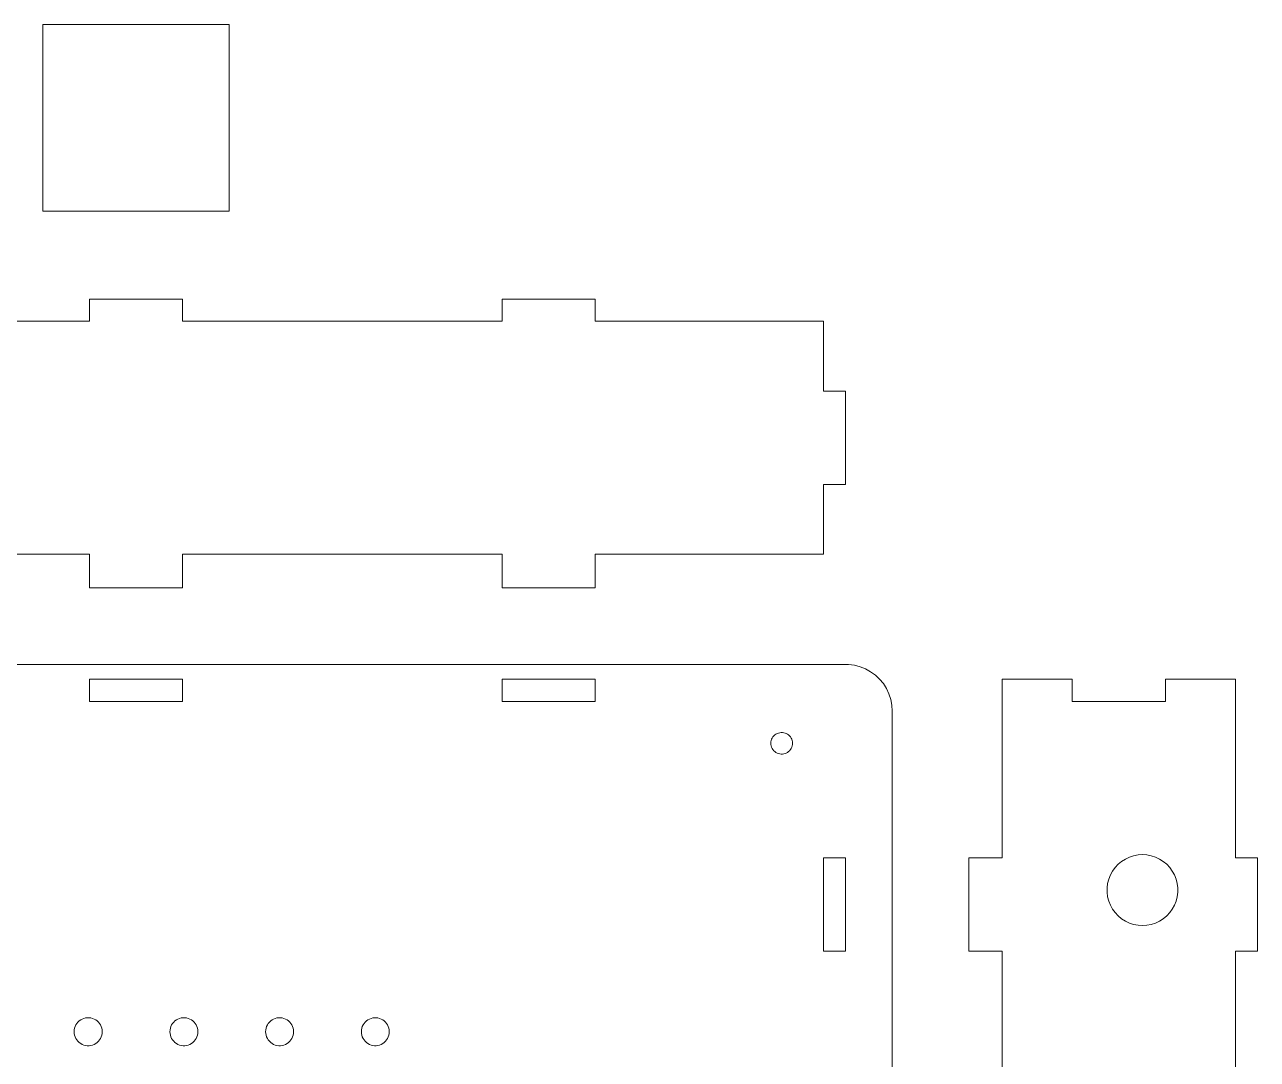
# Model space of a CAD drawing. Header units: inches. Extents: x -153 to 153, y -129 to 166.
# Drawn here: x -15.2 to 152.8, y 24.9 to 165.9 of the extents above; entities that cross this region are included whole.
import ezdxf

# ---------------------------------------------------------------- set-up
doc = ezdxf.new("R2010")
doc.units = ezdxf.units.IN
doc.layers.get('0').update_dxf_attribs({"linetype": 'CONTINUOUS', "lineweight": 0})

msp = doc.modelspace()

# ---------------------------------------------------------------- linework, layer by layer
for p, q in [((-12.7, 140.509), (-12.7, 165.909)), ((-12.7, 165.909), (12.7, 165.909)), ((12.7, 165.909), (12.7, 140.509)), ((12.7, 140.509), (-12.7, 140.509)), ((-6.35, 125.509), (-6.35, 128.509)), ((-6.35, 128.509), (6.35, 128.509)), ((6.35, 128.509), (6.35, 125.509)), ((49.879, 125.509), (49.879, 128.509)), ((49.879, 128.509), (62.579, 128.509)), ((62.579, 128.509), (62.579, 125.509)), ((-49.879, 125.509), (-6.35, 125.509)), ((6.35, 125.509), (49.879, 125.509)), ((62.579, 125.509), (93.715, 125.509)), ((93.715, 125.509), (93.715, 115.978)), ((93.715, 115.978), (96.715, 115.978)), ((96.715, 115.978), (96.715, 103.278)), ((96.715, 103.278), (93.715, 103.278)), ((93.715, 103.278), (93.715, 93.747)), ((-6.35, 93.747), (-49.879, 93.747)), ((-6.35, 89.197), (-6.35, 93.747)), ((49.879, 93.747), (6.35, 93.747)), ((6.35, 93.747), (6.35, 89.197)), ((49.879, 89.197), (49.879, 93.747)), ((93.715, 93.747), (62.579, 93.747)), ((62.579, 93.747), (62.579, 89.197)), ((6.35, 89.197), (-6.35, 89.197)), ((62.579, 89.197), (49.879, 89.197)), ((-96.715, 78.747), (96.715, 78.747)), ((96.715, 78.747), (96.715, 78.734)), ((96.715, 78.734), (97.113, 78.734)), ((97.113, 78.734), (97.904, 78.634)), ((97.904, 78.634), (98.677, 78.436)), ((98.677, 78.436), (99.418, 78.142)), ((99.418, 78.142), (100.117, 77.758)), ((100.117, 77.758), (100.762, 77.289)), ((100.762, 77.289), (101.344, 76.743)), ((-6.35, 73.715), (-6.35, 76.715)), ((-6.35, 76.715), (6.35, 76.715)), ((6.35, 76.715), (6.35, 73.715)), ((49.879, 73.715), (49.879, 76.715)), ((49.879, 76.715), (62.579, 76.715)), ((62.579, 76.715), (62.579, 73.715)), ((101.344, 76.743), (101.852, 76.129)), ((101.852, 76.129), (102.279, 75.456)), ((118.065, 52.379), (118.065, 76.715)), ((118.065, 76.715), (127.596, 76.715)), ((127.596, 76.715), (127.596, 73.715)), ((140.296, 73.715), (140.296, 76.715)), ((140.296, 76.715), (149.827, 76.715)), ((149.827, 76.715), (149.827, 52.379)), ((102.279, 75.456), (102.619, 74.734)), ((102.619, 74.734), (102.865, 73.976)), ((102.865, 73.976), (103.014, 73.192)), ((6.35, 73.715), (-6.35, 73.715)), ((62.579, 73.715), (49.879, 73.715)), ((103.014, 73.192), (103.065, 72.397)), ((103.065, 72.397), (103.065, -72.397)), ((127.596, 73.715), (140.296, 73.715)), ((86.808, 68.866), (86.926, 69.008)), ((86.926, 69.008), (87.061, 69.135)), ((87.061, 69.135), (87.21, 69.243)), ((87.21, 69.243), (87.372, 69.333)), ((87.372, 69.333), (87.544, 69.401)), ((87.544, 69.401), (87.724, 69.447)), ((87.724, 69.447), (87.907, 69.47)), ((87.907, 69.47), (88.092, 69.47)), ((88.092, 69.47), (88.276, 69.447)), ((88.276, 69.447), (88.455, 69.401)), ((88.455, 69.401), (88.627, 69.333)), ((88.627, 69.333), (88.789, 69.243)), ((88.789, 69.243), (88.939, 69.135)), ((88.939, 69.135), (89.073, 69.008)), ((89.073, 69.008), (89.191, 68.866)), ((86.526, 68), (86.538, 68.184)), ((86.538, 67.815), (86.526, 68)), ((86.538, 68.184), (86.573, 68.366)), ((86.573, 67.633), (86.538, 67.815)), ((86.573, 68.366), (86.63, 68.542)), ((86.63, 67.457), (86.573, 67.633)), ((86.63, 68.542), (86.709, 68.709)), ((86.709, 67.29), (86.63, 67.457)), ((86.709, 68.709), (86.808, 68.866)), ((86.808, 67.134), (86.709, 67.29)), ((89.191, 68.866), (89.291, 68.709)), ((89.291, 67.29), (89.191, 67.134)), ((89.291, 68.709), (89.369, 68.542)), ((89.369, 67.457), (89.291, 67.29)), ((89.369, 68.542), (89.426, 68.366)), ((89.426, 67.633), (89.369, 67.457)), ((89.426, 68.366), (89.461, 68.184)), ((89.461, 67.815), (89.426, 67.633)), ((89.461, 68.184), (89.473, 68)), ((89.473, 68), (89.461, 67.815)), ((86.926, 66.991), (86.808, 67.134)), ((87.061, 66.864), (86.926, 66.991)), ((87.21, 66.756), (87.061, 66.864)), ((87.372, 66.667), (87.21, 66.756)), ((87.544, 66.599), (87.372, 66.667)), ((87.724, 66.553), (87.544, 66.599)), ((87.907, 66.529), (87.724, 66.553)), ((88.092, 66.529), (87.907, 66.529)), ((88.276, 66.553), (88.092, 66.529)), ((88.455, 66.599), (88.276, 66.553)), ((88.627, 66.667), (88.455, 66.599)), ((88.789, 66.756), (88.627, 66.667)), ((88.939, 66.864), (88.789, 66.756)), ((89.073, 66.991), (88.939, 66.864)), ((89.191, 67.134), (89.073, 66.991)), ((93.715, 39.679), (93.715, 52.379)), ((93.715, 52.379), (96.715, 52.379)), ((96.715, 52.379), (96.715, 39.679)), ((113.515, 39.679), (113.515, 52.379)), ((113.515, 52.379), (118.065, 52.379)), ((134.329, 51.905), (134.84, 52.23)), ((134.84, 52.23), (135.389, 52.488)), ((135.389, 52.488), (135.965, 52.675)), ((135.965, 52.675), (136.561, 52.789)), ((136.561, 52.789), (137.165, 52.827)), ((137.165, 52.827), (137.77, 52.789)), ((137.77, 52.789), (138.366, 52.675)), ((138.366, 52.675), (138.942, 52.488)), ((138.942, 52.488), (139.49, 52.23)), ((139.49, 52.23), (140.002, 51.905)), ((149.827, 52.379), (152.827, 52.379)), ((152.827, 52.379), (152.827, 39.679)), ((132.799, 50.056), (133.091, 50.587)), ((133.091, 50.587), (133.447, 51.077)), ((133.447, 51.077), (133.862, 51.519)), ((133.862, 51.519), (134.329, 51.905)), ((140.002, 51.905), (140.469, 51.519)), ((140.469, 51.519), (140.884, 51.077)), ((140.884, 51.077), (141.24, 50.587)), ((141.24, 50.587), (141.532, 50.056)), ((132.349, 48.304), (132.425, 48.905)), ((132.425, 48.905), (132.576, 49.492)), ((132.576, 49.492), (132.799, 50.056)), ((141.532, 50.056), (141.755, 49.492)), ((141.755, 49.492), (141.906, 48.905)), ((141.906, 48.905), (141.982, 48.304)), ((132.349, 47.698), (132.349, 48.304)), ((132.425, 47.097), (132.349, 47.698)), ((132.576, 46.51), (132.425, 47.097)), ((141.906, 47.097), (141.755, 46.51)), ((141.982, 47.698), (141.906, 47.097)), ((141.982, 48.304), (141.982, 47.698)), ((132.799, 45.946), (132.576, 46.51)), ((133.091, 45.415), (132.799, 45.946)), ((133.447, 44.925), (133.091, 45.415)), ((141.24, 45.415), (140.884, 44.925)), ((141.532, 45.946), (141.24, 45.415)), ((141.755, 46.51), (141.532, 45.946)), ((133.862, 44.483), (133.447, 44.925)), ((134.329, 44.097), (133.862, 44.483)), ((134.84, 43.772), (134.329, 44.097)), ((135.389, 43.514), (134.84, 43.772)), ((139.49, 43.772), (138.942, 43.514)), ((140.002, 44.097), (139.49, 43.772)), ((140.469, 44.483), (140.002, 44.097)), ((140.884, 44.925), (140.469, 44.483)), ((135.965, 43.327), (135.389, 43.514)), ((136.561, 43.213), (135.965, 43.327)), ((137.165, 43.175), (136.561, 43.213)), ((137.77, 43.213), (137.165, 43.175)), ((138.366, 43.327), (137.77, 43.213)), ((138.942, 43.514), (138.366, 43.327)), ((96.715, 39.679), (93.715, 39.679)), ((118.065, 39.679), (113.515, 39.679)), ((118.065, 6.35), (118.065, 39.679)), ((152.827, 39.679), (149.827, 39.679)), ((149.827, 39.679), (149.827, 6.35)), ((-7.737, 30.17), (-7.543, 30.31)), ((-7.543, 30.31), (-7.334, 30.426)), ((-7.334, 30.426), (-7.111, 30.514)), ((-7.111, 30.514), (-6.88, 30.573)), ((-6.88, 30.573), (-6.642, 30.603)), ((-6.642, 30.603), (-6.403, 30.603)), ((-6.403, 30.603), (-6.166, 30.573)), ((-6.166, 30.573), (-5.934, 30.514)), ((-5.934, 30.514), (-5.712, 30.426)), ((-5.712, 30.426), (-5.502, 30.31)), ((-5.502, 30.31), (-5.308, 30.17)), ((5.308, 30.17), (5.502, 30.31)), ((5.502, 30.31), (5.712, 30.426)), ((5.712, 30.426), (5.934, 30.514)), ((5.934, 30.514), (6.166, 30.573)), ((6.166, 30.573), (6.403, 30.603)), ((6.403, 30.603), (6.642, 30.603)), ((6.642, 30.603), (6.88, 30.573)), ((6.88, 30.573), (7.111, 30.514)), ((7.111, 30.514), (7.334, 30.426)), ((7.334, 30.426), (7.543, 30.31)), ((7.543, 30.31), (7.737, 30.17)), ((18.354, 30.17), (18.547, 30.31)), ((18.547, 30.31), (18.757, 30.426)), ((18.757, 30.426), (18.979, 30.514)), ((18.979, 30.514), (19.211, 30.573)), ((19.211, 30.573), (19.449, 30.603)), ((19.449, 30.603), (19.688, 30.603)), ((19.688, 30.603), (19.925, 30.573)), ((19.925, 30.573), (20.157, 30.514)), ((20.157, 30.514), (20.379, 30.426)), ((20.379, 30.426), (20.589, 30.31)), ((20.589, 30.31), (20.782, 30.17)), ((31.399, 30.17), (31.593, 30.31)), ((31.593, 30.31), (31.802, 30.426)), ((31.802, 30.426), (32.025, 30.514)), ((32.025, 30.514), (32.257, 30.573)), ((32.257, 30.573), (32.494, 30.603)), ((32.494, 30.603), (32.733, 30.603)), ((32.733, 30.603), (32.971, 30.573)), ((32.971, 30.573), (33.202, 30.514)), ((33.202, 30.514), (33.425, 30.426)), ((33.425, 30.426), (33.634, 30.31)), ((33.634, 30.31), (33.828, 30.17)), ((-8.428, 28.702), (-8.413, 28.941)), ((-8.413, 28.463), (-8.428, 28.702)), ((-8.413, 28.941), (-8.368, 29.176)), ((-8.368, 29.176), (-8.294, 29.403)), ((-8.294, 29.403), (-8.192, 29.62)), ((-8.192, 29.62), (-8.064, 29.822)), ((-8.064, 29.822), (-7.911, 30.006)), ((-7.911, 30.006), (-7.737, 30.17)), ((-5.308, 30.17), (-5.134, 30.006)), ((-5.134, 30.006), (-4.982, 29.822)), ((-4.982, 29.822), (-4.853, 29.62)), ((-4.853, 29.62), (-4.751, 29.403)), ((-4.751, 29.403), (-4.678, 29.176)), ((-4.678, 29.176), (-4.633, 28.941)), ((-4.633, 28.941), (-4.618, 28.702)), ((-4.618, 28.702), (-4.633, 28.463)), ((4.618, 28.702), (4.633, 28.941)), ((4.633, 28.463), (4.618, 28.702)), ((4.633, 28.941), (4.678, 29.176)), ((4.678, 29.176), (4.751, 29.403)), ((4.751, 29.403), (4.853, 29.62)), ((4.853, 29.62), (4.982, 29.822)), ((4.982, 29.822), (5.134, 30.006)), ((5.134, 30.006), (5.308, 30.17)), ((7.737, 30.17), (7.911, 30.006)), ((7.911, 30.006), (8.064, 29.822)), ((8.064, 29.822), (8.192, 29.62)), ((8.192, 29.62), (8.294, 29.403)), ((8.294, 29.403), (8.368, 29.176)), ((8.368, 29.176), (8.413, 28.941)), ((8.413, 28.941), (8.428, 28.702)), ((8.428, 28.702), (8.413, 28.463)), ((17.663, 28.702), (17.678, 28.941)), ((17.678, 28.463), (17.663, 28.702)), ((17.678, 28.941), (17.723, 29.176)), ((17.723, 29.176), (17.797, 29.403)), ((17.797, 29.403), (17.899, 29.62)), ((17.899, 29.62), (18.027, 29.822)), ((18.027, 29.822), (18.179, 30.006)), ((18.179, 30.006), (18.354, 30.17)), ((20.782, 30.17), (20.957, 30.006)), ((20.957, 30.006), (21.109, 29.822)), ((21.109, 29.822), (21.238, 29.62)), ((21.238, 29.62), (21.339, 29.403)), ((21.339, 29.403), (21.413, 29.176)), ((21.413, 29.176), (21.458, 28.941)), ((21.458, 28.941), (21.473, 28.702)), ((21.473, 28.702), (21.458, 28.463)), ((30.709, 28.702), (30.724, 28.941)), ((30.724, 28.463), (30.709, 28.702)), ((30.724, 28.941), (30.768, 29.176)), ((30.768, 29.176), (30.842, 29.403)), ((30.842, 29.403), (30.944, 29.62)), ((30.944, 29.62), (31.072, 29.822)), ((31.072, 29.822), (31.225, 30.006)), ((31.225, 30.006), (31.399, 30.17)), ((33.828, 30.17), (34.002, 30.006)), ((34.002, 30.006), (34.155, 29.822)), ((34.155, 29.822), (34.283, 29.62)), ((34.283, 29.62), (34.385, 29.403)), ((34.385, 29.403), (34.459, 29.176)), ((34.459, 29.176), (34.504, 28.941)), ((34.504, 28.941), (34.519, 28.702)), ((34.519, 28.702), (34.504, 28.463)), ((-8.368, 28.228), (-8.413, 28.463)), ((-8.294, 28.001), (-8.368, 28.228)), ((-8.192, 27.784), (-8.294, 28.001)), ((-8.064, 27.582), (-8.192, 27.784)), ((-7.911, 27.398), (-8.064, 27.582)), ((-7.737, 27.234), (-7.911, 27.398)), ((-7.543, 27.094), (-7.737, 27.234)), ((-7.334, 26.978), (-7.543, 27.094)), ((-7.111, 26.89), (-7.334, 26.978)), ((-6.88, 26.831), (-7.111, 26.89)), ((-5.934, 26.89), (-6.166, 26.831)), ((-5.712, 26.978), (-5.934, 26.89)), ((-5.502, 27.094), (-5.712, 26.978)), ((-5.308, 27.234), (-5.502, 27.094)), ((-5.134, 27.398), (-5.308, 27.234)), ((-4.982, 27.582), (-5.134, 27.398)), ((-4.853, 27.784), (-4.982, 27.582)), ((-4.751, 28.001), (-4.853, 27.784)), ((-4.678, 28.228), (-4.751, 28.001)), ((-4.633, 28.463), (-4.678, 28.228)), ((4.678, 28.228), (4.633, 28.463)), ((4.751, 28.001), (4.678, 28.228)), ((4.853, 27.784), (4.751, 28.001)), ((4.982, 27.582), (4.853, 27.784)), ((5.134, 27.398), (4.982, 27.582)), ((5.308, 27.234), (5.134, 27.398)), ((5.502, 27.094), (5.308, 27.234)), ((5.712, 26.978), (5.502, 27.094)), ((5.934, 26.89), (5.712, 26.978)), ((6.166, 26.831), (5.934, 26.89)), ((7.111, 26.89), (6.88, 26.831)), ((7.334, 26.978), (7.111, 26.89)), ((7.543, 27.094), (7.334, 26.978)), ((7.737, 27.234), (7.543, 27.094)), ((7.911, 27.398), (7.737, 27.234)), ((8.064, 27.582), (7.911, 27.398)), ((8.192, 27.784), (8.064, 27.582)), ((8.294, 28.001), (8.192, 27.784)), ((8.368, 28.228), (8.294, 28.001)), ((8.413, 28.463), (8.368, 28.228)), ((17.723, 28.228), (17.678, 28.463)), ((17.797, 28.001), (17.723, 28.228)), ((17.899, 27.784), (17.797, 28.001)), ((18.027, 27.582), (17.899, 27.784)), ((18.179, 27.398), (18.027, 27.582)), ((18.354, 27.234), (18.179, 27.398)), ((18.547, 27.094), (18.354, 27.234)), ((18.757, 26.978), (18.547, 27.094)), ((18.979, 26.89), (18.757, 26.978)), ((19.211, 26.831), (18.979, 26.89)), ((20.157, 26.89), (19.925, 26.831)), ((20.379, 26.978), (20.157, 26.89)), ((20.589, 27.094), (20.379, 26.978)), ((20.782, 27.234), (20.589, 27.094)), ((20.957, 27.398), (20.782, 27.234)), ((21.109, 27.582), (20.957, 27.398)), ((21.238, 27.784), (21.109, 27.582)), ((21.339, 28.001), (21.238, 27.784)), ((21.413, 28.228), (21.339, 28.001)), ((21.458, 28.463), (21.413, 28.228)), ((30.768, 28.228), (30.724, 28.463)), ((30.842, 28.001), (30.768, 28.228)), ((30.944, 27.784), (30.842, 28.001)), ((31.072, 27.582), (30.944, 27.784)), ((31.225, 27.398), (31.072, 27.582)), ((31.399, 27.234), (31.225, 27.398)), ((31.593, 27.094), (31.399, 27.234)), ((31.802, 26.978), (31.593, 27.094)), ((32.025, 26.89), (31.802, 26.978)), ((32.257, 26.831), (32.025, 26.89)), ((33.202, 26.89), (32.971, 26.831)), ((33.425, 26.978), (33.202, 26.89)), ((33.634, 27.094), (33.425, 26.978)), ((33.828, 27.234), (33.634, 27.094)), ((34.002, 27.398), (33.828, 27.234)), ((34.155, 27.582), (34.002, 27.398)), ((34.283, 27.784), (34.155, 27.582)), ((34.385, 28.001), (34.283, 27.784)), ((34.459, 28.228), (34.385, 28.001)), ((34.504, 28.463), (34.459, 28.228)), ((-6.642, 26.801), (-6.88, 26.831)), ((-6.403, 26.801), (-6.642, 26.801)), ((-6.166, 26.831), (-6.403, 26.801)), ((6.403, 26.801), (6.166, 26.831)), ((6.642, 26.801), (6.403, 26.801)), ((6.88, 26.831), (6.642, 26.801)), ((19.449, 26.801), (19.211, 26.831)), ((19.688, 26.801), (19.449, 26.801)), ((19.925, 26.831), (19.688, 26.801)), ((32.494, 26.801), (32.257, 26.831)), ((32.733, 26.801), (32.494, 26.801)), ((32.971, 26.831), (32.733, 26.801))]:
    msp.add_line(p, q)

doc.saveas('drawing.dxf')
